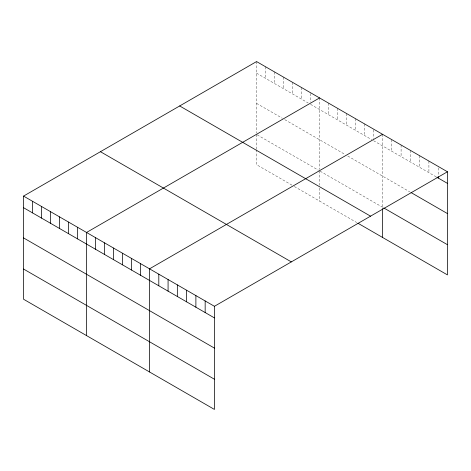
<?xml version="1.0" encoding="UTF-8"?>
<svg xmlns="http://www.w3.org/2000/svg" width="471" height="471" viewBox="0 0 471 471"><rect width="100%" height="100%" fill="white"/><g stroke="black" fill="none" stroke-linecap="round" stroke-linejoin="round"><path stroke-width="0.35" stroke-dasharray="2.35 1.77" d="M256.571 61.566L256.571 133.11M256.571 73.17L308.164 102.961M310.56 104.344L371.754 139.675M373.55 140.711L436.323 176.955M256.571 103.379L282.365 118.268M284.767 119.658L345.355 154.635M347.757 156.025L409.746 191.815M257.172 134.841L318.361 170.172M320.162 171.209L382.552 207.228M291.967 185.132L256.571 164.703L256.571 149.595M294.363 186.522L356.753 222.542M438.177 167.864L438.177 175.848M428.91 161.064L428.91 172.669M419.637 155.707L419.637 167.317M410.365 150.355L410.365 161.965M401.092 145.003L401.092 156.613M391.825 139.651L391.825 151.262M382.552 134.3L382.552 208.671M373.55 129.825L373.55 138.533M364.554 123.908L364.554 135.518M355.552 118.71L355.552 130.32M346.556 113.517L346.556 125.127M337.56 108.324L337.56 119.928M328.558 103.125L328.558 114.736M319.562 97.933L319.562 169.478M319.562 170.861L319.562 185.244M319.562 188.123L319.562 201.07M310.56 93.458L310.56 102.166M301.564 87.541L301.564 99.151M292.562 82.343L292.562 93.953M283.566 77.15L283.566 88.76M274.569 71.951L274.569 83.561M265.567 66.758L265.567 78.369M256.571 134.494L256.571 148.877"/><path stroke-width="0.71" d="M23.55 196.095L214.429 306.297L214.429 409.434L23.55 299.232L23.55 196.095L256.571 61.566L447.45 171.768L447.45 274.905L357.954 223.236M319.562 97.933L86.54 232.462L86.54 335.599M382.552 134.3L149.531 268.829L149.531 371.966M214.429 306.297L447.45 171.768M436.941 177.308L447.45 183.378M410.983 192.527L447.45 213.581M383.788 207.946L447.45 244.702M179.675 105.957L370.553 216.165M100.447 151.703L291.325 261.905M23.55 207.705L214.429 317.907M23.55 237.908L214.429 348.116M23.55 269.029L214.429 379.232M438.177 176.572L438.177 178.026M382.552 208.671L382.552 237.437M205.162 300.945L205.162 312.556M195.889 295.594L195.889 307.204M186.616 290.242L186.616 301.852M177.343 284.89L177.343 296.5M168.076 279.538L168.076 291.143M158.804 274.181L158.804 285.791M140.535 263.636L140.535 275.247M131.533 258.438L131.533 270.048M122.537 253.245L122.537 264.855M113.535 248.052L113.535 259.656M104.538 242.853L104.538 254.464M95.536 237.661L95.536 249.271M77.544 227.269L77.544 238.879M68.542 222.071L68.542 233.681M59.546 216.878L59.546 228.488M50.544 211.685L50.544 223.289M41.548 206.486L41.548 218.097M32.546 201.294L32.546 212.904"/></g></svg>
